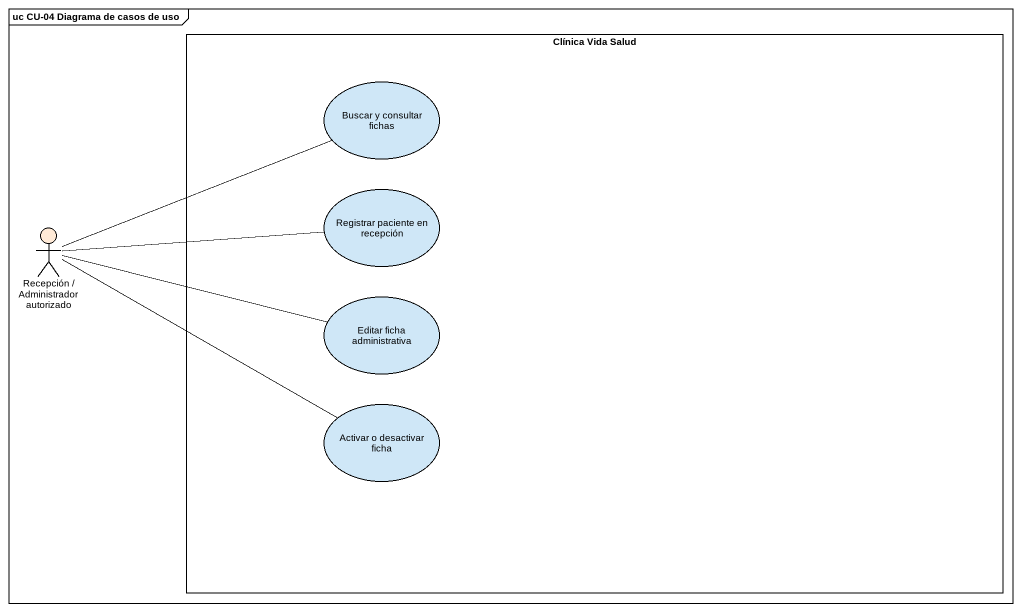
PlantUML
@startuml
mainframe uc CU-04 Diagrama de casos de uso
rectangle "Clínica Vida Salud" as Clínica_Vida_Salud #FFFFFF {
  usecase "Buscar y consultar fichas" as Buscar_y_consultar_fichas #CFE7F7
  usecase "Registrar paciente en recepción" as Registrar_paciente_en #CFE7F7
  usecase "Editar ficha administrativa" as Editar_ficha_administrativa #CFE7F7
  usecase "Activar o desactivar ficha" as Activar_o_desactivar_ficha #CFE7F7
}
actor "Recepción / Administrador autorizado" as Recepción_Administrador #FFEAD7
Recepción_Administrador -right- Buscar_y_consultar_fichas
Recepción_Administrador -right- Registrar_paciente_en
Recepción_Administrador -right- Editar_ficha_administrativa
Recepción_Administrador -right- Activar_o_desactivar_ficha
@enduml
